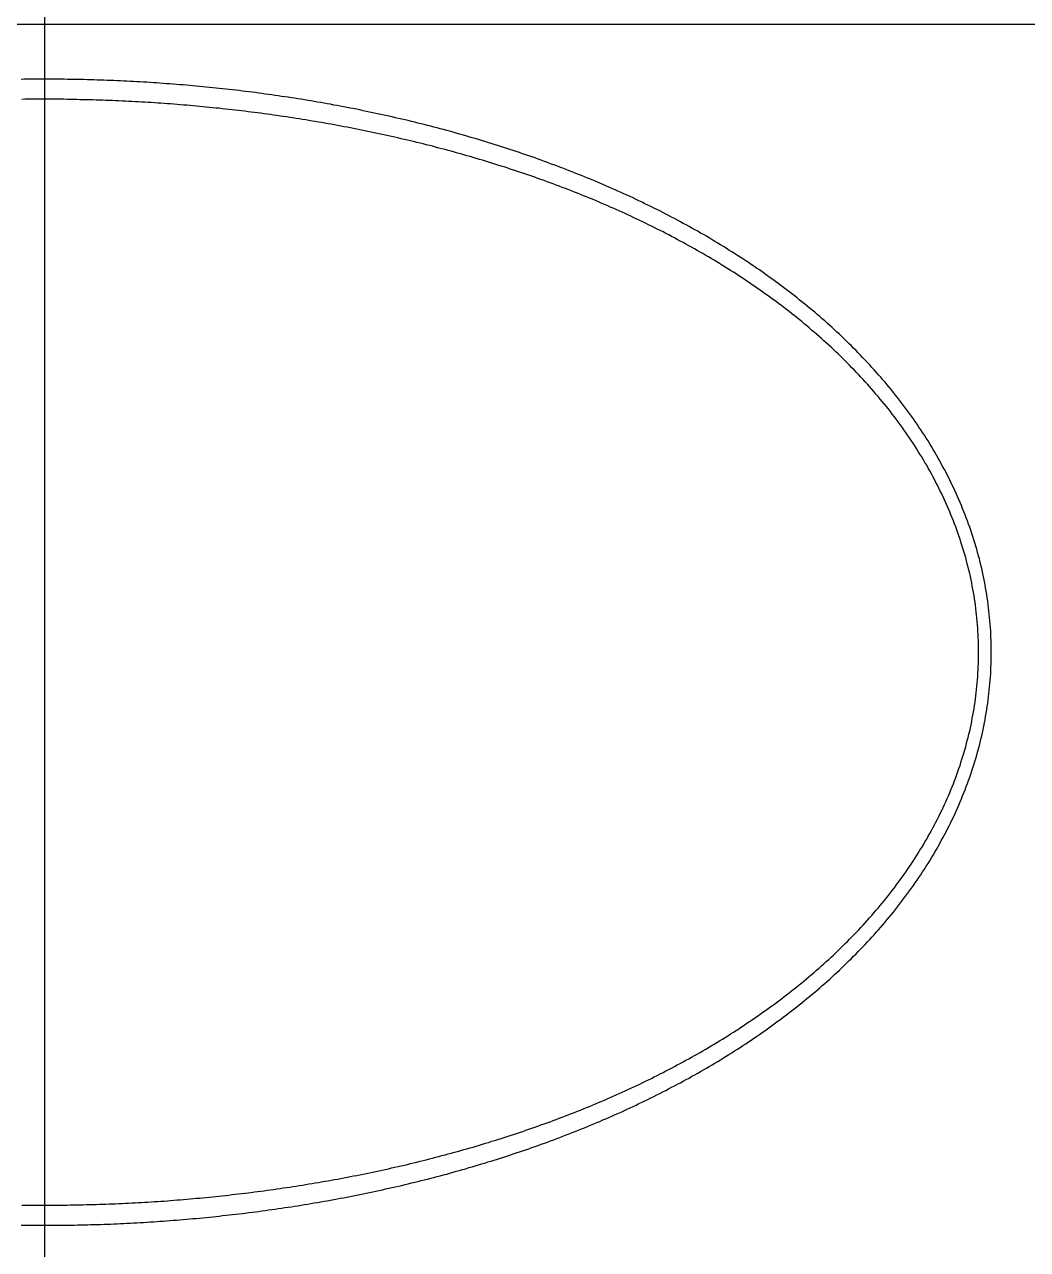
# Model space of a CAD drawing. Header units: millimetres. Extents: x 0 to 3800, y -67 to 2530.
# Drawn here: x 2342.63 to 2351.47, y 1515.49 to 1526.29 of the extents above; entities that cross this region are included whole.
import ezdxf
from ezdxf.lldxf.tags import DXFTag

# ---------------------------------------------------------------- set-up
doc = ezdxf.new("R2010")
doc.units = ezdxf.units.MM
doc.layers.add('내부선 및 부속', color=4, linetype='Continuous')
doc.layers.add('중심선', color=1, linetype='DASHED')
tags = doc.linetypes.add('DASHDOT', pattern=[70, 31, -13, 13, -13]).pattern_tags.tags
tags[10:11] = [DXFTag(74, 4), DXFTag(75, 0), DXFTag(340, '0'), DXFTag(46, 0.0), DXFTag(50, 0.0), DXFTag(44, 0.0), DXFTag(45, 0.0)]
tags[8:9] = [DXFTag(74, 4), DXFTag(75, 0), DXFTag(340, '0'), DXFTag(46, 0.0), DXFTag(50, 0.0), DXFTag(44, 0.0), DXFTag(45, 0.0)]
tags[6:7] = [DXFTag(74, 4), DXFTag(75, 0), DXFTag(340, '0'), DXFTag(46, 0.0), DXFTag(50, 0.0), DXFTag(44, 0.0), DXFTag(45, 0.0)]
tags[4:5] = [DXFTag(74, 4), DXFTag(75, 0), DXFTag(340, '0'), DXFTag(46, 0.0), DXFTag(50, 0.0), DXFTag(44, 0.0), DXFTag(45, 0.0)]
tags = doc.linetypes.add('DASHED', pattern=[25.72, 12.86, -12.86]).pattern_tags.tags
tags[6:7] = [DXFTag(74, 4), DXFTag(75, 0), DXFTag(340, '0'), DXFTag(46, 0.0), DXFTag(50, 0.0), DXFTag(44, 0.0), DXFTag(45, 0.0)]
tags[4:5] = [DXFTag(74, 4), DXFTag(75, 0), DXFTag(340, '0'), DXFTag(46, 0.0), DXFTag(50, 0.0), DXFTag(44, 0.0), DXFTag(45, 0.0)]

msp = doc.modelspace()

# ---------------------------------------------------------------- linework, layer by layer
at = {"layer": '내부선 및 부속', "linetype": 'Continuous'}
msp.add_line((2363.939, 1526.289), (2321.663, 1526.289), dxfattribs=at)
at = {"layer": '내부선 및 부속', "linetype": 'Continuous', "flags": 128}
for points in [[(2342.801, 1525.808), (2342.772, 1525.808), (2342.743, 1525.808), (2342.714, 1525.807), (2342.685, 1525.807), (2342.655, 1525.807), (2342.626, 1525.807), (2342.597, 1525.806)], [(2342.801, 1515.707), (2342.83, 1515.707), (2342.859, 1515.707), (2342.888, 1515.707), (2342.918, 1515.707), (2342.947, 1515.708), (2342.976, 1515.708), (2343.005, 1515.708), (2343.034, 1515.709), (2343.063, 1515.709), (2343.092, 1515.71), (2343.122, 1515.71), (2343.151, 1515.711), (2343.18, 1515.712), (2343.209, 1515.713), (2343.238, 1515.713), (2343.267, 1515.714), (2343.296, 1515.715), (2343.325, 1515.716), (2343.355, 1515.717), (2343.384, 1515.718), (2343.413, 1515.72), (2343.442, 1515.721), (2343.471, 1515.722), (2343.5, 1515.724), (2343.529, 1515.725), (2343.558, 1515.726), (2343.588, 1515.728), (2343.617, 1515.73), (2343.646, 1515.731), (2343.675, 1515.733), (2343.704, 1515.735), (2343.733, 1515.737), (2343.762, 1515.738), (2343.791, 1515.74), (2343.82, 1515.742), (2343.849, 1515.744), (2343.878, 1515.747), (2343.907, 1515.749), (2343.937, 1515.751), (2343.966, 1515.753), (2343.995, 1515.756), (2344.024, 1515.758), (2344.053, 1515.76), (2344.082, 1515.763), (2344.111, 1515.766), (2344.14, 1515.768), (2344.169, 1515.771), (2344.198, 1515.774), (2344.227, 1515.777), (2344.256, 1515.779), (2344.285, 1515.782), (2344.314, 1515.785), (2344.343, 1515.788), (2344.372, 1515.792), (2344.401, 1515.795), (2344.43, 1515.798), (2344.459, 1515.801), (2344.488, 1515.805), (2344.517, 1515.808), (2344.546, 1515.812), (2344.574, 1515.815), (2344.603, 1515.819), (2344.632, 1515.822), (2344.661, 1515.826), (2344.69, 1515.83), (2344.719, 1515.834), (2344.748, 1515.838), (2344.777, 1515.842), (2344.806, 1515.846), (2344.834, 1515.85), (2344.863, 1515.854), (2344.892, 1515.858), (2344.921, 1515.863), (2344.95, 1515.867), (2344.979, 1515.871), (2345.007, 1515.876), (2345.036, 1515.88), (2345.065, 1515.885), (2345.094, 1515.89), (2345.122, 1515.894), (2345.151, 1515.899), (2345.18, 1515.904), (2345.209, 1515.909), (2345.237, 1515.914), (2345.266, 1515.919), (2345.295, 1515.924), (2345.324, 1515.929), (2345.352, 1515.934), (2345.381, 1515.94), (2345.409, 1515.945), (2345.438, 1515.95), (2345.467, 1515.956), (2345.495, 1515.962), (2345.524, 1515.967), (2345.553, 1515.973), (2345.581, 1515.979), (2345.61, 1515.984), (2345.638, 1515.99), (2345.667, 1515.996), (2345.695, 1516.002), (2345.695, 1516.002), (2345.724, 1516.008), (2345.752, 1516.014), (2345.781, 1516.021), (2345.809, 1516.027), (2345.838, 1516.033), (2345.866, 1516.04), (2345.895, 1516.046), (2345.923, 1516.053), (2345.951, 1516.059), (2345.98, 1516.066), (2346.008, 1516.073), (2346.036, 1516.08), (2346.065, 1516.087), (2346.093, 1516.094), (2346.121, 1516.101), (2346.15, 1516.108), (2346.178, 1516.115), (2346.206, 1516.122), (2346.234, 1516.129), (2346.262, 1516.137), (2346.291, 1516.144), (2346.319, 1516.152), (2346.347, 1516.159), (2346.375, 1516.167), (2346.403, 1516.175), (2346.431, 1516.183), (2346.459, 1516.19), (2346.487, 1516.198), (2346.515, 1516.206), (2346.543, 1516.215), (2346.571, 1516.223), (2346.599, 1516.231), (2346.627, 1516.239), (2346.655, 1516.248), (2346.683, 1516.256), (2346.711, 1516.265), (2346.739, 1516.273), (2346.767, 1516.282), (2346.794, 1516.291), (2346.822, 1516.3), (2346.85, 1516.308), (2346.878, 1516.317), (2346.905, 1516.326), (2346.933, 1516.336), (2346.961, 1516.345), (2346.988, 1516.354), (2347.016, 1516.363), (2347.044, 1516.373), (2347.071, 1516.382), (2347.099, 1516.392), (2347.126, 1516.402), (2347.154, 1516.411), (2347.181, 1516.421), (2347.209, 1516.431), (2347.236, 1516.441), (2347.263, 1516.451), (2347.291, 1516.461), (2347.318, 1516.472), (2347.345, 1516.482), (2347.372, 1516.492), (2347.4, 1516.503), (2347.427, 1516.513), (2347.454, 1516.524), (2347.481, 1516.535), (2347.508, 1516.545), (2347.535, 1516.556), (2347.562, 1516.567), (2347.589, 1516.578), (2347.616, 1516.59), (2347.643, 1516.601), (2347.67, 1516.612), (2347.697, 1516.623), (2347.724, 1516.635), (2347.75, 1516.646), (2347.777, 1516.658), (2347.804, 1516.67), (2347.831, 1516.682), (2347.857, 1516.693), (2347.884, 1516.705), (2347.91, 1516.717), (2347.937, 1516.73), (2347.963, 1516.742), (2347.99, 1516.754), (2348.016, 1516.767), (2348.042, 1516.779), (2348.069, 1516.792), (2348.095, 1516.804), (2348.121, 1516.817), (2348.147, 1516.83), (2348.174, 1516.843), (2348.2, 1516.856), (2348.226, 1516.869), (2348.252, 1516.882), (2348.278, 1516.896), (2348.303, 1516.909), (2348.329, 1516.923), (2348.355, 1516.936), (2348.381, 1516.95), (2348.407, 1516.964), (2348.432, 1516.977), (2348.432, 1516.977), (2348.458, 1516.991), (2348.483, 1517.005), (2348.509, 1517.02), (2348.534, 1517.034), (2348.56, 1517.048), (2348.585, 1517.063), (2348.61, 1517.077), (2348.636, 1517.092), (2348.661, 1517.107), (2348.686, 1517.121), (2348.711, 1517.136), (2348.736, 1517.151), (2348.761, 1517.166), (2348.786, 1517.182), (2348.811, 1517.197), (2348.835, 1517.212), (2348.86, 1517.228), (2348.885, 1517.244), (2348.909, 1517.259), (2348.934, 1517.275), (2348.958, 1517.291), (2348.983, 1517.307), (2349.007, 1517.323), (2349.031, 1517.34), (2349.055, 1517.356), (2349.079, 1517.372), (2349.103, 1517.389), (2349.127, 1517.406), (2349.151, 1517.422), (2349.175, 1517.439), (2349.199, 1517.456), (2349.223, 1517.473), (2349.246, 1517.491), (2349.27, 1517.508), (2349.293, 1517.525), (2349.317, 1517.543), (2349.34, 1517.56), (2349.363, 1517.578), (2349.386, 1517.596), (2349.409, 1517.614), (2349.432, 1517.632), (2349.455, 1517.65), (2349.478, 1517.668), (2349.501, 1517.687), (2349.523, 1517.705), (2349.546, 1517.724), (2349.568, 1517.743), (2349.591, 1517.762), (2349.613, 1517.78), (2349.635, 1517.8), (2349.657, 1517.819), (2349.679, 1517.838), (2349.701, 1517.857), (2349.723, 1517.877), (2349.744, 1517.896), (2349.766, 1517.916), (2349.787, 1517.936), (2349.809, 1517.956), (2349.83, 1517.976), (2349.851, 1517.996), (2349.872, 1518.016), (2349.893, 1518.037), (2349.914, 1518.057), (2349.934, 1518.078), (2349.955, 1518.099), (2349.975, 1518.119), (2349.996, 1518.14), (2350.016, 1518.161), (2350.036, 1518.183), (2350.056, 1518.204), (2350.076, 1518.225), (2350.095, 1518.247), (2350.115, 1518.268), (2350.134, 1518.29), (2350.154, 1518.312), (2350.173, 1518.334), (2350.192, 1518.356), (2350.211, 1518.378), (2350.23, 1518.401), (2350.248, 1518.423), (2350.267, 1518.446), (2350.285, 1518.468), (2350.303, 1518.491), (2350.321, 1518.514), (2350.339, 1518.537), (2350.357, 1518.56), (2350.375, 1518.583), (2350.392, 1518.607), (2350.409, 1518.63), (2350.427, 1518.654), (2350.444, 1518.677), (2350.461, 1518.701), (2350.477, 1518.725), (2350.494, 1518.749), (2350.51, 1518.773), (2350.526, 1518.797), (2350.542, 1518.822), (2350.558, 1518.846), (2350.574, 1518.871), (2350.59, 1518.895), (2350.59, 1518.895), (2350.605, 1518.92), (2350.62, 1518.945), (2350.635, 1518.97), (2350.65, 1518.995), (2350.665, 1519.02), (2350.679, 1519.046), (2350.693, 1519.071), (2350.707, 1519.097), (2350.721, 1519.122), (2350.735, 1519.148), (2350.749, 1519.174), (2350.762, 1519.2), (2350.775, 1519.226), (2350.788, 1519.252), (2350.801, 1519.278), (2350.813, 1519.305), (2350.826, 1519.331), (2350.838, 1519.358), (2350.85, 1519.384), (2350.861, 1519.411), (2350.873, 1519.438), (2350.884, 1519.465), (2350.895, 1519.492), (2350.906, 1519.519), (2350.917, 1519.546), (2350.927, 1519.573), (2350.937, 1519.601), (2350.947, 1519.628), (2350.957, 1519.655), (2350.967, 1519.683), (2350.976, 1519.711), (2350.985, 1519.738), (2350.994, 1519.766), (2351.002, 1519.794), (2351.011, 1519.822), (2351.019, 1519.85), (2351.027, 1519.878), (2351.034, 1519.906), (2351.042, 1519.935), (2351.049, 1519.963), (2351.056, 1519.991), (2351.063, 1520.02), (2351.069, 1520.048), (2351.075, 1520.077), (2351.081, 1520.105), (2351.087, 1520.134), (2351.092, 1520.162), (2351.097, 1520.191), (2351.102, 1520.22), (2351.107, 1520.249), (2351.111, 1520.278), (2351.116, 1520.306), (2351.12, 1520.335), (2351.123, 1520.364), (2351.127, 1520.393), (2351.13, 1520.422), (2351.133, 1520.451), (2351.135, 1520.48), (2351.138, 1520.51), (2351.14, 1520.539), (2351.142, 1520.568), (2351.143, 1520.597), (2351.144, 1520.626), (2351.145, 1520.655), (2351.146, 1520.684), (2351.147, 1520.714), (2351.147, 1520.743), (2351.147, 1520.772), (2351.147, 1520.801), (2351.146, 1520.83), (2351.145, 1520.859), (2351.144, 1520.889), (2351.143, 1520.918), (2351.142, 1520.947), (2351.14, 1520.976), (2351.138, 1521.005), (2351.135, 1521.034), (2351.133, 1521.063), (2351.13, 1521.092), (2351.127, 1521.121), (2351.123, 1521.15), (2351.12, 1521.179), (2351.116, 1521.208), (2351.111, 1521.237), (2351.107, 1521.266), (2351.102, 1521.295), (2351.097, 1521.324), (2351.092, 1521.352), (2351.087, 1521.381), (2351.081, 1521.41), (2351.075, 1521.438), (2351.069, 1521.467), (2351.063, 1521.495), (2351.056, 1521.524), (2351.049, 1521.552), (2351.042, 1521.58), (2351.034, 1521.608), (2351.027, 1521.637), (2351.019, 1521.665), (2351.011, 1521.693), (2351.011, 1521.693), (2351.002, 1521.721), (2350.994, 1521.748), (2350.985, 1521.776), (2350.976, 1521.804), (2350.967, 1521.832), (2350.957, 1521.859), (2350.947, 1521.887), (2350.937, 1521.914), (2350.927, 1521.942), (2350.917, 1521.969), (2350.906, 1521.996), (2350.895, 1522.023), (2350.884, 1522.05), (2350.873, 1522.077), (2350.861, 1522.104), (2350.85, 1522.13), (2350.838, 1522.157), (2350.826, 1522.184), (2350.813, 1522.21), (2350.801, 1522.236), (2350.788, 1522.263), (2350.775, 1522.289), (2350.762, 1522.315), (2350.749, 1522.341), (2350.735, 1522.367), (2350.721, 1522.392), (2350.707, 1522.418), (2350.693, 1522.444), (2350.679, 1522.469), (2350.665, 1522.494), (2350.65, 1522.52), (2350.635, 1522.545), (2350.62, 1522.57), (2350.605, 1522.595), (2350.59, 1522.619), (2350.574, 1522.644), (2350.558, 1522.669), (2350.542, 1522.693), (2350.526, 1522.717), (2350.51, 1522.742), (2350.494, 1522.766), (2350.477, 1522.79), (2350.461, 1522.814), (2350.444, 1522.837), (2350.427, 1522.861), (2350.409, 1522.885), (2350.392, 1522.908), (2350.375, 1522.931), (2350.357, 1522.955), (2350.339, 1522.978), (2350.321, 1523.001), (2350.303, 1523.024), (2350.285, 1523.046), (2350.267, 1523.069), (2350.248, 1523.092), (2350.23, 1523.114), (2350.211, 1523.136), (2350.192, 1523.159), (2350.173, 1523.181), (2350.154, 1523.203), (2350.134, 1523.225), (2350.115, 1523.246), (2350.095, 1523.268), (2350.076, 1523.289), (2350.056, 1523.311), (2350.036, 1523.332), (2350.016, 1523.353), (2349.996, 1523.374), (2349.975, 1523.395), (2349.955, 1523.416), (2349.934, 1523.437), (2349.914, 1523.457), (2349.893, 1523.478), (2349.872, 1523.498), (2349.851, 1523.519), (2349.83, 1523.539), (2349.809, 1523.559), (2349.787, 1523.579), (2349.766, 1523.599), (2349.744, 1523.618), (2349.723, 1523.638), (2349.701, 1523.657), (2349.679, 1523.677), (2349.657, 1523.696), (2349.635, 1523.715), (2349.613, 1523.734), (2349.591, 1523.753), (2349.568, 1523.772), (2349.546, 1523.791), (2349.523, 1523.809), (2349.501, 1523.828), (2349.478, 1523.846), (2349.455, 1523.864), (2349.432, 1523.883), (2349.409, 1523.901), (2349.386, 1523.919), (2349.363, 1523.937), (2349.34, 1523.954), (2349.317, 1523.972), (2349.293, 1523.989), (2349.293, 1523.989), (2349.27, 1524.007), (2349.246, 1524.024), (2349.223, 1524.041), (2349.199, 1524.058), (2349.175, 1524.075), (2349.151, 1524.092), (2349.127, 1524.109), (2349.103, 1524.126), (2349.079, 1524.142), (2349.055, 1524.159), (2349.031, 1524.175), (2349.007, 1524.191), (2348.983, 1524.208), (2348.958, 1524.224), (2348.934, 1524.24), (2348.909, 1524.255), (2348.885, 1524.271), (2348.86, 1524.287), (2348.835, 1524.302), (2348.811, 1524.318), (2348.786, 1524.333), (2348.761, 1524.348), (2348.736, 1524.363), (2348.711, 1524.378), (2348.686, 1524.393), (2348.661, 1524.408), (2348.636, 1524.423), (2348.61, 1524.438), (2348.585, 1524.452), (2348.56, 1524.467), (2348.534, 1524.481), (2348.509, 1524.495), (2348.483, 1524.509), (2348.458, 1524.523), (2348.432, 1524.537), (2348.407, 1524.551), (2348.381, 1524.565), (2348.355, 1524.579), (2348.329, 1524.592), (2348.303, 1524.606), (2348.278, 1524.619), (2348.252, 1524.632), (2348.226, 1524.646), (2348.2, 1524.659), (2348.174, 1524.672), (2348.147, 1524.685), (2348.121, 1524.698), (2348.095, 1524.71), (2348.069, 1524.723), (2348.042, 1524.736), (2348.016, 1524.748), (2347.99, 1524.761), (2347.963, 1524.773), (2347.937, 1524.785), (2347.91, 1524.797), (2347.884, 1524.809), (2347.857, 1524.821), (2347.831, 1524.833), (2347.804, 1524.845), (2347.777, 1524.857), (2347.75, 1524.868), (2347.724, 1524.88), (2347.697, 1524.891), (2347.67, 1524.903), (2347.643, 1524.914), (2347.616, 1524.925), (2347.589, 1524.936), (2347.562, 1524.947), (2347.535, 1524.958), (2347.508, 1524.969), (2347.481, 1524.98), (2347.454, 1524.991), (2347.427, 1525.001), (2347.4, 1525.012), (2347.372, 1525.022), (2347.345, 1525.033), (2347.318, 1525.043), (2347.291, 1525.053), (2347.263, 1525.063), (2347.236, 1525.074), (2347.209, 1525.083), (2347.181, 1525.093), (2347.154, 1525.103), (2347.126, 1525.113), (2347.099, 1525.123), (2347.071, 1525.132), (2347.044, 1525.142), (2347.016, 1525.151), (2346.988, 1525.161), (2346.961, 1525.17), (2346.933, 1525.179), (2346.905, 1525.188), (2346.878, 1525.197), (2346.85, 1525.206), (2346.822, 1525.215), (2346.794, 1525.224), (2346.767, 1525.233), (2346.739, 1525.241), (2346.711, 1525.25), (2346.683, 1525.259), (2346.683, 1525.259), (2346.655, 1525.267), (2346.627, 1525.275), (2346.599, 1525.284), (2346.571, 1525.292), (2346.543, 1525.3), (2346.515, 1525.308), (2346.487, 1525.316), (2346.459, 1525.324), (2346.431, 1525.332), (2346.403, 1525.34), (2346.375, 1525.348), (2346.347, 1525.355), (2346.319, 1525.363), (2346.291, 1525.37), (2346.262, 1525.378), (2346.234, 1525.385), (2346.206, 1525.393), (2346.178, 1525.4), (2346.15, 1525.407), (2346.121, 1525.414), (2346.093, 1525.421), (2346.065, 1525.428), (2346.036, 1525.435), (2346.008, 1525.442), (2345.98, 1525.449), (2345.951, 1525.455), (2345.923, 1525.462), (2345.895, 1525.468), (2345.866, 1525.475), (2345.838, 1525.481), (2345.809, 1525.488), (2345.781, 1525.494), (2345.752, 1525.5), (2345.724, 1525.506), (2345.695, 1525.512), (2345.667, 1525.518), (2345.638, 1525.524), (2345.61, 1525.53), (2345.581, 1525.536), (2345.553, 1525.542), (2345.524, 1525.548), (2345.495, 1525.553), (2345.467, 1525.559), (2345.438, 1525.564), (2345.409, 1525.57), (2345.381, 1525.575), (2345.352, 1525.58), (2345.324, 1525.586), (2345.295, 1525.591), (2345.266, 1525.596), (2345.237, 1525.601), (2345.209, 1525.606), (2345.18, 1525.611), (2345.151, 1525.616), (2345.122, 1525.62), (2345.094, 1525.625), (2345.065, 1525.63), (2345.036, 1525.634), (2345.007, 1525.639), (2344.979, 1525.643), (2344.95, 1525.648), (2344.921, 1525.652), (2344.892, 1525.656), (2344.863, 1525.661), (2344.834, 1525.665), (2344.806, 1525.669), (2344.777, 1525.673), (2344.748, 1525.677), (2344.719, 1525.681), (2344.69, 1525.685), (2344.661, 1525.689), (2344.632, 1525.692), (2344.603, 1525.696), (2344.574, 1525.7), (2344.546, 1525.703), (2344.517, 1525.707), (2344.488, 1525.71), (2344.459, 1525.713), (2344.43, 1525.717), (2344.401, 1525.72), (2344.372, 1525.723), (2344.343, 1525.726), (2344.314, 1525.729), (2344.285, 1525.732), (2344.256, 1525.735), (2344.227, 1525.738), (2344.198, 1525.741), (2344.169, 1525.744), (2344.14, 1525.746), (2344.111, 1525.749), (2344.082, 1525.752), (2344.053, 1525.754), (2344.024, 1525.757), (2343.995, 1525.759), (2343.966, 1525.761), (2343.937, 1525.764), (2343.907, 1525.766), (2343.878, 1525.768), (2343.849, 1525.77), (2343.82, 1525.772), (2343.82, 1525.772), (2343.791, 1525.774), (2343.762, 1525.776), (2343.733, 1525.778), (2343.704, 1525.78), (2343.675, 1525.782), (2343.646, 1525.783), (2343.617, 1525.785), (2343.588, 1525.787), (2343.558, 1525.788), (2343.529, 1525.79), (2343.5, 1525.791), (2343.471, 1525.792), (2343.442, 1525.794), (2343.413, 1525.795), (2343.384, 1525.796), (2343.355, 1525.797), (2343.325, 1525.798), (2343.296, 1525.799), (2343.267, 1525.8), (2343.238, 1525.801), (2343.209, 1525.802), (2343.18, 1525.803), (2343.151, 1525.804), (2343.122, 1525.804), (2343.092, 1525.805), (2343.063, 1525.805), (2343.034, 1525.806), (2343.005, 1525.806), (2342.976, 1525.807), (2342.947, 1525.807), (2342.918, 1525.807), (2342.888, 1525.807), (2342.859, 1525.808), (2342.83, 1525.808), (2342.801, 1525.808), (2342.801, 1525.808)], [(2342.801, 1525.631), (2342.773, 1525.631), (2342.744, 1525.631), (2342.715, 1525.631), (2342.687, 1525.63), (2342.658, 1525.63), (2342.63, 1525.63), (2342.601, 1525.629)], [(2342.801, 1515.884), (2342.83, 1515.884), (2342.858, 1515.884), (2342.887, 1515.884), (2342.915, 1515.884), (2342.944, 1515.885), (2342.972, 1515.885), (2343.001, 1515.885), (2343.029, 1515.886), (2343.058, 1515.886), (2343.087, 1515.887), (2343.115, 1515.887), (2343.144, 1515.888), (2343.172, 1515.889), (2343.201, 1515.889), (2343.229, 1515.89), (2343.258, 1515.891), (2343.286, 1515.892), (2343.315, 1515.893), (2343.343, 1515.894), (2343.372, 1515.895), (2343.401, 1515.896), (2343.429, 1515.897), (2343.458, 1515.898), (2343.486, 1515.9), (2343.515, 1515.901), (2343.543, 1515.902), (2343.572, 1515.904), (2343.6, 1515.905), (2343.629, 1515.907), (2343.657, 1515.909), (2343.686, 1515.91), (2343.714, 1515.912), (2343.743, 1515.914), (2343.771, 1515.916), (2343.8, 1515.917), (2343.828, 1515.919), (2343.857, 1515.921), (2343.885, 1515.924), (2343.914, 1515.926), (2343.942, 1515.928), (2343.971, 1515.93), (2343.999, 1515.932), (2344.028, 1515.935), (2344.056, 1515.937), (2344.085, 1515.94), (2344.113, 1515.942), (2344.141, 1515.945), (2344.17, 1515.947), (2344.198, 1515.95), (2344.227, 1515.953), (2344.255, 1515.955), (2344.284, 1515.958), (2344.312, 1515.961), (2344.34, 1515.964), (2344.369, 1515.967), (2344.397, 1515.97), (2344.426, 1515.973), (2344.454, 1515.977), (2344.482, 1515.98), (2344.511, 1515.983), (2344.539, 1515.987), (2344.567, 1515.99), (2344.596, 1515.993), (2344.624, 1515.997), (2344.652, 1516.001), (2344.681, 1516.004), (2344.709, 1516.008), (2344.737, 1516.012), (2344.766, 1516.016), (2344.794, 1516.019), (2344.822, 1516.023), (2344.85, 1516.027), (2344.879, 1516.032), (2344.907, 1516.036), (2344.935, 1516.04), (2344.964, 1516.044), (2344.992, 1516.048), (2345.02, 1516.053), (2345.048, 1516.057), (2345.076, 1516.062), (2345.105, 1516.066), (2345.133, 1516.071), (2345.161, 1516.075), (2345.189, 1516.08), (2345.217, 1516.085), (2345.245, 1516.09), (2345.274, 1516.095), (2345.302, 1516.1), (2345.33, 1516.105), (2345.358, 1516.11), (2345.386, 1516.115), (2345.414, 1516.12), (2345.442, 1516.126), (2345.47, 1516.131), (2345.498, 1516.136), (2345.526, 1516.142), (2345.554, 1516.147), (2345.582, 1516.153), (2345.61, 1516.158), (2345.638, 1516.164), (2345.638, 1516.164), (2345.666, 1516.17), (2345.694, 1516.176), (2345.722, 1516.182), (2345.75, 1516.188), (2345.778, 1516.194), (2345.806, 1516.2), (2345.834, 1516.206), (2345.862, 1516.212), (2345.889, 1516.218), (2345.917, 1516.225), (2345.945, 1516.231), (2345.973, 1516.238), (2346.001, 1516.244), (2346.029, 1516.251), (2346.056, 1516.258), (2346.084, 1516.264), (2346.112, 1516.271), (2346.14, 1516.278), (2346.167, 1516.285), (2346.195, 1516.292), (2346.223, 1516.299), (2346.25, 1516.306), (2346.278, 1516.313), (2346.305, 1516.321), (2346.333, 1516.328), (2346.361, 1516.336), (2346.388, 1516.343), (2346.416, 1516.351), (2346.443, 1516.358), (2346.471, 1516.366), (2346.498, 1516.374), (2346.526, 1516.382), (2346.553, 1516.389), (2346.581, 1516.397), (2346.608, 1516.405), (2346.635, 1516.414), (2346.663, 1516.422), (2346.69, 1516.43), (2346.717, 1516.438), (2346.745, 1516.447), (2346.772, 1516.455), (2346.799, 1516.464), (2346.827, 1516.472), (2346.854, 1516.481), (2346.881, 1516.49), (2346.908, 1516.499), (2346.935, 1516.508), (2346.962, 1516.517), (2346.989, 1516.526), (2347.017, 1516.535), (2347.044, 1516.544), (2347.071, 1516.553), (2347.098, 1516.563), (2347.125, 1516.572), (2347.152, 1516.582), (2347.178, 1516.591), (2347.205, 1516.601), (2347.232, 1516.611), (2347.259, 1516.62), (2347.286, 1516.63), (2347.313, 1516.64), (2347.339, 1516.65), (2347.366, 1516.66), (2347.393, 1516.671), (2347.419, 1516.681), (2347.446, 1516.691), (2347.473, 1516.702), (2347.499, 1516.712), (2347.526, 1516.723), (2347.552, 1516.734), (2347.579, 1516.744), (2347.605, 1516.755), (2347.631, 1516.766), (2347.658, 1516.777), (2347.684, 1516.788), (2347.71, 1516.799), (2347.737, 1516.811), (2347.763, 1516.822), (2347.789, 1516.833), (2347.815, 1516.845), (2347.841, 1516.856), (2347.867, 1516.868), (2347.894, 1516.88), (2347.92, 1516.892), (2347.945, 1516.904), (2347.971, 1516.916), (2347.997, 1516.928), (2348.023, 1516.94), (2348.049, 1516.952), (2348.075, 1516.965), (2348.1, 1516.977), (2348.126, 1516.99), (2348.152, 1517.002), (2348.177, 1517.015), (2348.203, 1517.028), (2348.228, 1517.041), (2348.254, 1517.054), (2348.279, 1517.067), (2348.305, 1517.08), (2348.33, 1517.093), (2348.33, 1517.093), (2348.355, 1517.106), (2348.38, 1517.12), (2348.406, 1517.133), (2348.431, 1517.147), (2348.456, 1517.161), (2348.481, 1517.174), (2348.506, 1517.188), (2348.531, 1517.202), (2348.556, 1517.216), (2348.58, 1517.231), (2348.605, 1517.245), (2348.63, 1517.259), (2348.655, 1517.274), (2348.679, 1517.288), (2348.704, 1517.303), (2348.728, 1517.318), (2348.753, 1517.333), (2348.777, 1517.347), (2348.801, 1517.363), (2348.825, 1517.378), (2348.85, 1517.393), (2348.874, 1517.408), (2348.898, 1517.424), (2348.922, 1517.439), (2348.946, 1517.455), (2348.97, 1517.471), (2348.993, 1517.487), (2349.017, 1517.503), (2349.041, 1517.519), (2349.064, 1517.535), (2349.088, 1517.551), (2349.111, 1517.568), (2349.135, 1517.584), (2349.158, 1517.601), (2349.181, 1517.617), (2349.205, 1517.634), (2349.228, 1517.651), (2349.251, 1517.668), (2349.274, 1517.685), (2349.297, 1517.702), (2349.319, 1517.72), (2349.342, 1517.737), (2349.365, 1517.755), (2349.387, 1517.772), (2349.41, 1517.79), (2349.432, 1517.808), (2349.454, 1517.826), (2349.477, 1517.844), (2349.499, 1517.862), (2349.521, 1517.881), (2349.543, 1517.899), (2349.564, 1517.918), (2349.586, 1517.936), (2349.608, 1517.955), (2349.629, 1517.974), (2349.651, 1517.993), (2349.672, 1518.012), (2349.693, 1518.031), (2349.714, 1518.05), (2349.735, 1518.07), (2349.756, 1518.089), (2349.777, 1518.109), (2349.798, 1518.129), (2349.818, 1518.149), (2349.839, 1518.169), (2349.859, 1518.189), (2349.879, 1518.209), (2349.899, 1518.229), (2349.919, 1518.25), (2349.939, 1518.27), (2349.959, 1518.291), (2349.979, 1518.311), (2349.998, 1518.332), (2350.018, 1518.353), (2350.037, 1518.374), (2350.056, 1518.396), (2350.075, 1518.417), (2350.094, 1518.438), (2350.113, 1518.46), (2350.131, 1518.482), (2350.15, 1518.503), (2350.168, 1518.525), (2350.186, 1518.547), (2350.205, 1518.569), (2350.223, 1518.592), (2350.24, 1518.614), (2350.258, 1518.637), (2350.275, 1518.659), (2350.293, 1518.682), (2350.31, 1518.705), (2350.327, 1518.728), (2350.344, 1518.751), (2350.361, 1518.774), (2350.377, 1518.797), (2350.394, 1518.82), (2350.41, 1518.844), (2350.426, 1518.868), (2350.442, 1518.891), (2350.458, 1518.915), (2350.473, 1518.939), (2350.473, 1518.939), (2350.489, 1518.963), (2350.504, 1518.987), (2350.519, 1519.012), (2350.534, 1519.036), (2350.549, 1519.06), (2350.563, 1519.085), (2350.578, 1519.11), (2350.592, 1519.135), (2350.606, 1519.16), (2350.62, 1519.185), (2350.633, 1519.21), (2350.647, 1519.235), (2350.66, 1519.26), (2350.673, 1519.286), (2350.686, 1519.311), (2350.698, 1519.337), (2350.711, 1519.363), (2350.723, 1519.388), (2350.735, 1519.414), (2350.747, 1519.44), (2350.758, 1519.467), (2350.77, 1519.493), (2350.781, 1519.519), (2350.792, 1519.546), (2350.803, 1519.572), (2350.813, 1519.599), (2350.823, 1519.625), (2350.834, 1519.652), (2350.843, 1519.679), (2350.853, 1519.706), (2350.862, 1519.733), (2350.872, 1519.76), (2350.88, 1519.787), (2350.889, 1519.814), (2350.898, 1519.842), (2350.906, 1519.869), (2350.914, 1519.896), (2350.922, 1519.924), (2350.929, 1519.952), (2350.936, 1519.979), (2350.943, 1520.007), (2350.95, 1520.035), (2350.957, 1520.063), (2350.963, 1520.091), (2350.969, 1520.118), (2350.975, 1520.146), (2350.98, 1520.175), (2350.985, 1520.203), (2350.99, 1520.231), (2350.995, 1520.259), (2351, 1520.287), (2351.004, 1520.316), (2351.008, 1520.344), (2351.012, 1520.372), (2351.015, 1520.401), (2351.018, 1520.429), (2351.021, 1520.458), (2351.024, 1520.486), (2351.026, 1520.514), (2351.028, 1520.543), (2351.03, 1520.572), (2351.032, 1520.6), (2351.033, 1520.629), (2351.034, 1520.657), (2351.035, 1520.686), (2351.036, 1520.714), (2351.036, 1520.743), (2351.036, 1520.772), (2351.036, 1520.8), (2351.035, 1520.829), (2351.034, 1520.857), (2351.033, 1520.886), (2351.032, 1520.915), (2351.03, 1520.943), (2351.028, 1520.972), (2351.026, 1521), (2351.024, 1521.029), (2351.021, 1521.057), (2351.018, 1521.086), (2351.015, 1521.114), (2351.012, 1521.142), (2351.008, 1521.171), (2351.004, 1521.199), (2351, 1521.227), (2350.995, 1521.256), (2350.99, 1521.284), (2350.985, 1521.312), (2350.98, 1521.34), (2350.975, 1521.368), (2350.969, 1521.396), (2350.963, 1521.424), (2350.957, 1521.452), (2350.95, 1521.48), (2350.943, 1521.508), (2350.936, 1521.535), (2350.929, 1521.563), (2350.922, 1521.591), (2350.914, 1521.618), (2350.906, 1521.646), (2350.898, 1521.673), (2350.898, 1521.673), (2350.889, 1521.7), (2350.88, 1521.728), (2350.872, 1521.755), (2350.862, 1521.782), (2350.853, 1521.809), (2350.843, 1521.836), (2350.834, 1521.863), (2350.823, 1521.889), (2350.813, 1521.916), (2350.803, 1521.943), (2350.792, 1521.969), (2350.781, 1521.996), (2350.77, 1522.022), (2350.758, 1522.048), (2350.747, 1522.074), (2350.735, 1522.1), (2350.723, 1522.126), (2350.711, 1522.152), (2350.698, 1522.178), (2350.686, 1522.203), (2350.673, 1522.229), (2350.66, 1522.254), (2350.647, 1522.28), (2350.633, 1522.305), (2350.62, 1522.33), (2350.606, 1522.355), (2350.592, 1522.38), (2350.578, 1522.405), (2350.563, 1522.43), (2350.549, 1522.454), (2350.534, 1522.479), (2350.519, 1522.503), (2350.504, 1522.527), (2350.489, 1522.552), (2350.473, 1522.576), (2350.458, 1522.6), (2350.442, 1522.623), (2350.426, 1522.647), (2350.41, 1522.671), (2350.394, 1522.694), (2350.377, 1522.718), (2350.361, 1522.741), (2350.344, 1522.764), (2350.327, 1522.787), (2350.31, 1522.81), (2350.293, 1522.833), (2350.275, 1522.856), (2350.258, 1522.878), (2350.24, 1522.901), (2350.223, 1522.923), (2350.205, 1522.945), (2350.186, 1522.967), (2350.168, 1522.989), (2350.15, 1523.011), (2350.131, 1523.033), (2350.113, 1523.055), (2350.094, 1523.076), (2350.075, 1523.098), (2350.056, 1523.119), (2350.037, 1523.14), (2350.018, 1523.161), (2349.998, 1523.182), (2349.979, 1523.203), (2349.959, 1523.224), (2349.939, 1523.245), (2349.919, 1523.265), (2349.899, 1523.286), (2349.879, 1523.306), (2349.859, 1523.326), (2349.839, 1523.346), (2349.818, 1523.366), (2349.798, 1523.386), (2349.777, 1523.406), (2349.756, 1523.425), (2349.735, 1523.445), (2349.714, 1523.464), (2349.693, 1523.484), (2349.672, 1523.503), (2349.651, 1523.522), (2349.629, 1523.541), (2349.608, 1523.56), (2349.586, 1523.578), (2349.564, 1523.597), (2349.543, 1523.616), (2349.521, 1523.634), (2349.499, 1523.652), (2349.477, 1523.671), (2349.454, 1523.689), (2349.432, 1523.707), (2349.41, 1523.724), (2349.387, 1523.742), (2349.365, 1523.76), (2349.342, 1523.777), (2349.319, 1523.795), (2349.297, 1523.812), (2349.274, 1523.829), (2349.251, 1523.847), (2349.228, 1523.864), (2349.205, 1523.881), (2349.181, 1523.897), (2349.181, 1523.897), (2349.158, 1523.914), (2349.135, 1523.931), (2349.111, 1523.947), (2349.088, 1523.964), (2349.064, 1523.98), (2349.041, 1523.996), (2349.017, 1524.012), (2348.993, 1524.028), (2348.97, 1524.044), (2348.946, 1524.06), (2348.922, 1524.075), (2348.898, 1524.091), (2348.874, 1524.106), (2348.85, 1524.122), (2348.825, 1524.137), (2348.801, 1524.152), (2348.777, 1524.167), (2348.753, 1524.182), (2348.728, 1524.197), (2348.704, 1524.212), (2348.679, 1524.226), (2348.655, 1524.241), (2348.63, 1524.255), (2348.605, 1524.27), (2348.58, 1524.284), (2348.556, 1524.298), (2348.531, 1524.312), (2348.506, 1524.326), (2348.481, 1524.34), (2348.456, 1524.354), (2348.431, 1524.368), (2348.406, 1524.381), (2348.38, 1524.395), (2348.355, 1524.408), (2348.33, 1524.422), (2348.305, 1524.435), (2348.279, 1524.448), (2348.254, 1524.461), (2348.228, 1524.474), (2348.203, 1524.487), (2348.177, 1524.5), (2348.152, 1524.513), (2348.126, 1524.525), (2348.1, 1524.538), (2348.075, 1524.55), (2348.049, 1524.562), (2348.023, 1524.575), (2347.997, 1524.587), (2347.971, 1524.599), (2347.945, 1524.611), (2347.92, 1524.623), (2347.894, 1524.635), (2347.867, 1524.647), (2347.841, 1524.658), (2347.815, 1524.67), (2347.789, 1524.681), (2347.763, 1524.693), (2347.737, 1524.704), (2347.71, 1524.715), (2347.684, 1524.726), (2347.658, 1524.738), (2347.631, 1524.749), (2347.605, 1524.76), (2347.579, 1524.77), (2347.552, 1524.781), (2347.526, 1524.792), (2347.499, 1524.802), (2347.473, 1524.813), (2347.446, 1524.823), (2347.419, 1524.834), (2347.393, 1524.844), (2347.366, 1524.854), (2347.339, 1524.864), (2347.313, 1524.874), (2347.286, 1524.884), (2347.259, 1524.894), (2347.232, 1524.904), (2347.205, 1524.914), (2347.178, 1524.923), (2347.152, 1524.933), (2347.125, 1524.943), (2347.098, 1524.952), (2347.071, 1524.961), (2347.044, 1524.971), (2347.017, 1524.98), (2346.989, 1524.989), (2346.962, 1524.998), (2346.935, 1525.007), (2346.908, 1525.016), (2346.881, 1525.025), (2346.854, 1525.034), (2346.827, 1525.042), (2346.799, 1525.051), (2346.772, 1525.059), (2346.745, 1525.068), (2346.717, 1525.076), (2346.69, 1525.085), (2346.663, 1525.093), (2346.635, 1525.101), (2346.608, 1525.109), (2346.608, 1525.109), (2346.581, 1525.117), (2346.553, 1525.125), (2346.526, 1525.133), (2346.498, 1525.141), (2346.471, 1525.149), (2346.443, 1525.156), (2346.416, 1525.164), (2346.388, 1525.172), (2346.361, 1525.179), (2346.333, 1525.187), (2346.305, 1525.194), (2346.278, 1525.201), (2346.25, 1525.208), (2346.223, 1525.216), (2346.195, 1525.223), (2346.167, 1525.23), (2346.14, 1525.237), (2346.112, 1525.244), (2346.084, 1525.25), (2346.056, 1525.257), (2346.029, 1525.264), (2346.001, 1525.27), (2345.973, 1525.277), (2345.945, 1525.283), (2345.917, 1525.29), (2345.889, 1525.296), (2345.862, 1525.302), (2345.834, 1525.309), (2345.806, 1525.315), (2345.778, 1525.321), (2345.75, 1525.327), (2345.722, 1525.333), (2345.694, 1525.339), (2345.666, 1525.345), (2345.638, 1525.35), (2345.61, 1525.356), (2345.582, 1525.362), (2345.554, 1525.367), (2345.526, 1525.373), (2345.498, 1525.378), (2345.47, 1525.384), (2345.442, 1525.389), (2345.414, 1525.394), (2345.386, 1525.4), (2345.358, 1525.405), (2345.33, 1525.41), (2345.302, 1525.415), (2345.274, 1525.42), (2345.245, 1525.425), (2345.217, 1525.43), (2345.189, 1525.434), (2345.161, 1525.439), (2345.133, 1525.444), (2345.105, 1525.448), (2345.076, 1525.453), (2345.048, 1525.458), (2345.02, 1525.462), (2344.992, 1525.466), (2344.964, 1525.471), (2344.935, 1525.475), (2344.907, 1525.479), (2344.879, 1525.483), (2344.85, 1525.487), (2344.822, 1525.491), (2344.794, 1525.495), (2344.766, 1525.499), (2344.737, 1525.503), (2344.709, 1525.507), (2344.681, 1525.51), (2344.652, 1525.514), (2344.624, 1525.518), (2344.596, 1525.521), (2344.567, 1525.525), (2344.539, 1525.528), (2344.511, 1525.532), (2344.482, 1525.535), (2344.454, 1525.538), (2344.426, 1525.541), (2344.397, 1525.544), (2344.369, 1525.547), (2344.34, 1525.551), (2344.312, 1525.553), (2344.284, 1525.556), (2344.255, 1525.559), (2344.227, 1525.562), (2344.198, 1525.565), (2344.17, 1525.567), (2344.141, 1525.57), (2344.113, 1525.573), (2344.085, 1525.575), (2344.056, 1525.578), (2344.028, 1525.58), (2343.999, 1525.582), (2343.971, 1525.585), (2343.942, 1525.587), (2343.914, 1525.589), (2343.885, 1525.591), (2343.857, 1525.593), (2343.828, 1525.595), (2343.8, 1525.597), (2343.8, 1525.597), (2343.771, 1525.599), (2343.743, 1525.601), (2343.714, 1525.603), (2343.686, 1525.604), (2343.657, 1525.606), (2343.629, 1525.608), (2343.6, 1525.609), (2343.572, 1525.611), (2343.543, 1525.612), (2343.515, 1525.614), (2343.486, 1525.615), (2343.458, 1525.616), (2343.429, 1525.618), (2343.401, 1525.619), (2343.372, 1525.62), (2343.343, 1525.621), (2343.315, 1525.622), (2343.286, 1525.623), (2343.258, 1525.624), (2343.229, 1525.625), (2343.201, 1525.625), (2343.172, 1525.626), (2343.144, 1525.627), (2343.115, 1525.627), (2343.087, 1525.628), (2343.058, 1525.629), (2343.029, 1525.629), (2343.001, 1525.629), (2342.972, 1525.63), (2342.944, 1525.63), (2342.915, 1525.63), (2342.887, 1525.631), (2342.858, 1525.631), (2342.83, 1525.631), (2342.801, 1525.631), (2342.801, 1525.631)], [(2342.601, 1515.885), (2342.63, 1515.885), (2342.658, 1515.885), (2342.687, 1515.884), (2342.715, 1515.884), (2342.744, 1515.884), (2342.773, 1515.884), (2342.801, 1515.884), (2342.801, 1515.884)], [(2342.597, 1515.708), (2342.626, 1515.708), (2342.655, 1515.708), (2342.685, 1515.707), (2342.714, 1515.707), (2342.743, 1515.707), (2342.772, 1515.707), (2342.801, 1515.707), (2342.801, 1515.707)]]:
    msp.add_lwpolyline(points, dxfattribs=at)
at = {"layer": '중심선', "linetype": 'DASHDOT'}
msp.add_line((2342.801, 1688.209), (2342.801, 1421.979), dxfattribs=at)

doc.saveas('drawing.dxf')
